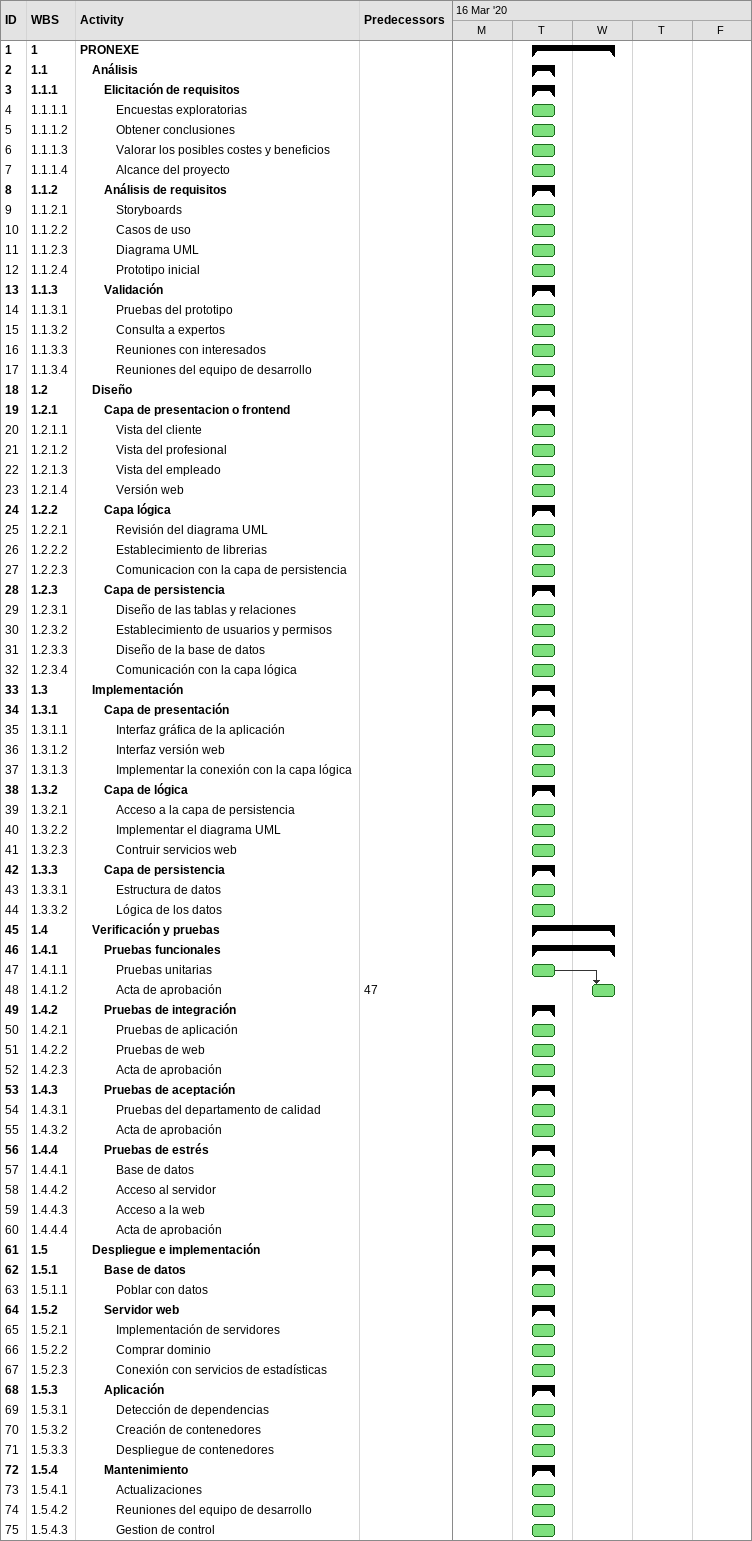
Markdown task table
| ID | WBS | Task | Start | Finish | Predecessors |
|---|---|---|---|---|---|
| 1 | 1 | **PRONEXE** | 2020-03-17 | 2020-03-18 |  |
| 2 | 1.1 | **Análisis** | 2020-03-17 | 2020-03-17 |  |
| 3 | 1.1.1 | **Elicitación de requisitos** | 2020-03-17 | 2020-03-17 |  |
| 4 | 1.1.1.1 | Encuestas exploratorias | 2020-03-17 | 2020-03-17 |  |
| 5 | 1.1.1.2 | Obtener conclusiones | 2020-03-17 | 2020-03-17 |  |
| 6 | 1.1.1.3 | Valorar los posibles costes y beneficios | 2020-03-17 | 2020-03-17 |  |
| 7 | 1.1.1.4 | Alcance del proyecto | 2020-03-17 | 2020-03-17 |  |
| 8 | 1.1.2 | **Análisis de requisitos** | 2020-03-17 | 2020-03-17 |  |
| 9 | 1.1.2.1 | Storyboards | 2020-03-17 | 2020-03-17 |  |
| 10 | 1.1.2.2 | Casos de uso | 2020-03-17 | 2020-03-17 |  |
| 11 | 1.1.2.3 | Diagrama UML | 2020-03-17 | 2020-03-17 |  |
| 12 | 1.1.2.4 | Prototipo inicial | 2020-03-17 | 2020-03-17 |  |
| 13 | 1.1.3 | **Validación** | 2020-03-17 | 2020-03-17 |  |
| 14 | 1.1.3.1 | Pruebas del prototipo | 2020-03-17 | 2020-03-17 |  |
| 15 | 1.1.3.2 | Consulta a expertos | 2020-03-17 | 2020-03-17 |  |
| 16 | 1.1.3.3 | Reuniones con interesados | 2020-03-17 | 2020-03-17 |  |
| 17 | 1.1.3.4 | Reuniones del equipo de desarrollo | 2020-03-17 | 2020-03-17 |  |
| 18 | 1.2 | **Diseño** | 2020-03-17 | 2020-03-17 |  |
| 19 | 1.2.1 | **Capa de presentacion o frontend** | 2020-03-17 | 2020-03-17 |  |
| 20 | 1.2.1.1 | Vista del cliente | 2020-03-17 | 2020-03-17 |  |
| 21 | 1.2.1.2 | Vista del profesional | 2020-03-17 | 2020-03-17 |  |
| 22 | 1.2.1.3 | Vista del empleado | 2020-03-17 | 2020-03-17 |  |
| 23 | 1.2.1.4 | Versión web | 2020-03-17 | 2020-03-17 |  |
| 24 | 1.2.2 | **Capa lógica** | 2020-03-17 | 2020-03-17 |  |
| 25 | 1.2.2.1 | Revisión del diagrama UML | 2020-03-17 | 2020-03-17 |  |
| 26 | 1.2.2.2 | Establecimiento de librerias | 2020-03-17 | 2020-03-17 |  |
| 27 | 1.2.2.3 | Comunicacion con la capa de persistencia | 2020-03-17 | 2020-03-17 |  |
| 28 | 1.2.3 | **Capa de persistencia** | 2020-03-17 | 2020-03-17 |  |
| 29 | 1.2.3.1 | Diseño de las tablas y relaciones | 2020-03-17 | 2020-03-17 |  |
| 30 | 1.2.3.2 | Establecimiento de usuarios y permisos | 2020-03-17 | 2020-03-17 |  |
| 31 | 1.2.3.3 | Diseño de la base de datos | 2020-03-17 | 2020-03-17 |  |
| 32 | 1.2.3.4 | Comunicación con la capa lógica | 2020-03-17 | 2020-03-17 |  |
| 33 | 1.3 | **Implementación** | 2020-03-17 | 2020-03-17 |  |
| 34 | 1.3.1 | **Capa de presentación** | 2020-03-17 | 2020-03-17 |  |
| 35 | 1.3.1.1 | Interfaz gráfica de la aplicación | 2020-03-17 | 2020-03-17 |  |
| 36 | 1.3.1.2 | Interfaz versión web | 2020-03-17 | 2020-03-17 |  |
| 37 | 1.3.1.3 | Implementar la conexión con la capa lógica | 2020-03-17 | 2020-03-17 |  |
| 38 | 1.3.2 | **Capa de lógica** | 2020-03-17 | 2020-03-17 |  |
| 39 | 1.3.2.1 | Acceso a la capa de persistencia | 2020-03-17 | 2020-03-17 |  |
| 40 | 1.3.2.2 | Implementar el diagrama UML | 2020-03-17 | 2020-03-17 |  |
| 41 | 1.3.2.3 | Contruir servicios web | 2020-03-17 | 2020-03-17 |  |
| 42 | 1.3.3 | **Capa de persistencia** | 2020-03-17 | 2020-03-17 |  |
| 43 | 1.3.3.1 | Estructura de datos | 2020-03-17 | 2020-03-17 |  |
| 44 | 1.3.3.2 | Lógica de los datos | 2020-03-17 | 2020-03-17 |  |
| 45 | 1.4 | **Verificación y pruebas** | 2020-03-17 | 2020-03-18 |  |
| 46 | 1.4.1 | **Pruebas funcionales** | 2020-03-17 | 2020-03-18 |  |
| 47 | 1.4.1.1 | Pruebas unitarias | 2020-03-17 | 2020-03-17 |  |
| 48 | 1.4.1.2 | Acta de aprobación | 2020-03-18 | 2020-03-18 | 47 |
| 49 | 1.4.2 | **Pruebas de integración** | 2020-03-17 | 2020-03-17 |  |
| 50 | 1.4.2.1 | Pruebas de aplicación | 2020-03-17 | 2020-03-17 |  |
| 51 | 1.4.2.2 | Pruebas de web | 2020-03-17 | 2020-03-17 |  |
| 52 | 1.4.2.3 | Acta de aprobación | 2020-03-17 | 2020-03-17 |  |
| 53 | 1.4.3 | **Pruebas de aceptación** | 2020-03-17 | 2020-03-17 |  |
| 54 | 1.4.3.1 | Pruebas del departamento de calidad | 2020-03-17 | 2020-03-17 |  |
| 55 | 1.4.3.2 | Acta de aprobación | 2020-03-17 | 2020-03-17 |  |
| 56 | 1.4.4 | **Pruebas de estrés** | 2020-03-17 | 2020-03-17 |  |
| 57 | 1.4.4.1 | Base de datos | 2020-03-17 | 2020-03-17 |  |
| 58 | 1.4.4.2 | Acceso al servidor | 2020-03-17 | 2020-03-17 |  |
| 59 | 1.4.4.3 | Acceso a la web | 2020-03-17 | 2020-03-17 |  |
| 60 | 1.4.4.4 | Acta de aprobación | 2020-03-17 | 2020-03-17 |  |
| 61 | 1.5 | **Despliegue e implementación** | 2020-03-17 | 2020-03-17 |  |
| 62 | 1.5.1 | **Base de datos** | 2020-03-17 | 2020-03-17 |  |
| 63 | 1.5.1.1 | Poblar con datos | 2020-03-17 | 2020-03-17 |  |
| 64 | 1.5.2 | **Servidor web** | 2020-03-17 | 2020-03-17 |  |
| 65 | 1.5.2.1 | Implementación de servidores | 2020-03-17 | 2020-03-17 |  |
| 66 | 1.5.2.2 | Comprar dominio | 2020-03-17 | 2020-03-17 |  |
| 67 | 1.5.2.3 | Conexión con servicios de estadísticas | 2020-03-17 | 2020-03-17 |  |
| 68 | 1.5.3 | **Aplicación** | 2020-03-17 | 2020-03-17 |  |
| 69 | 1.5.3.1 | Detección de dependencias | 2020-03-17 | 2020-03-17 |  |
| 70 | 1.5.3.2 | Creación de contenedores | 2020-03-17 | 2020-03-17 |  |
| 71 | 1.5.3.3 | Despliegue de contenedores | 2020-03-17 | 2020-03-17 |  |
| 72 | 1.5.4 | **Mantenimiento** | 2020-03-17 | 2020-03-17 |  |
| 73 | 1.5.4.1 | Actualizaciones | 2020-03-17 | 2020-03-17 |  |
| 74 | 1.5.4.2 | Reuniones del equipo de desarrollo | 2020-03-17 | 2020-03-17 |  |
| 75 | 1.5.4.3 | Gestion de control | 2020-03-17 | 2020-03-17 |  |
